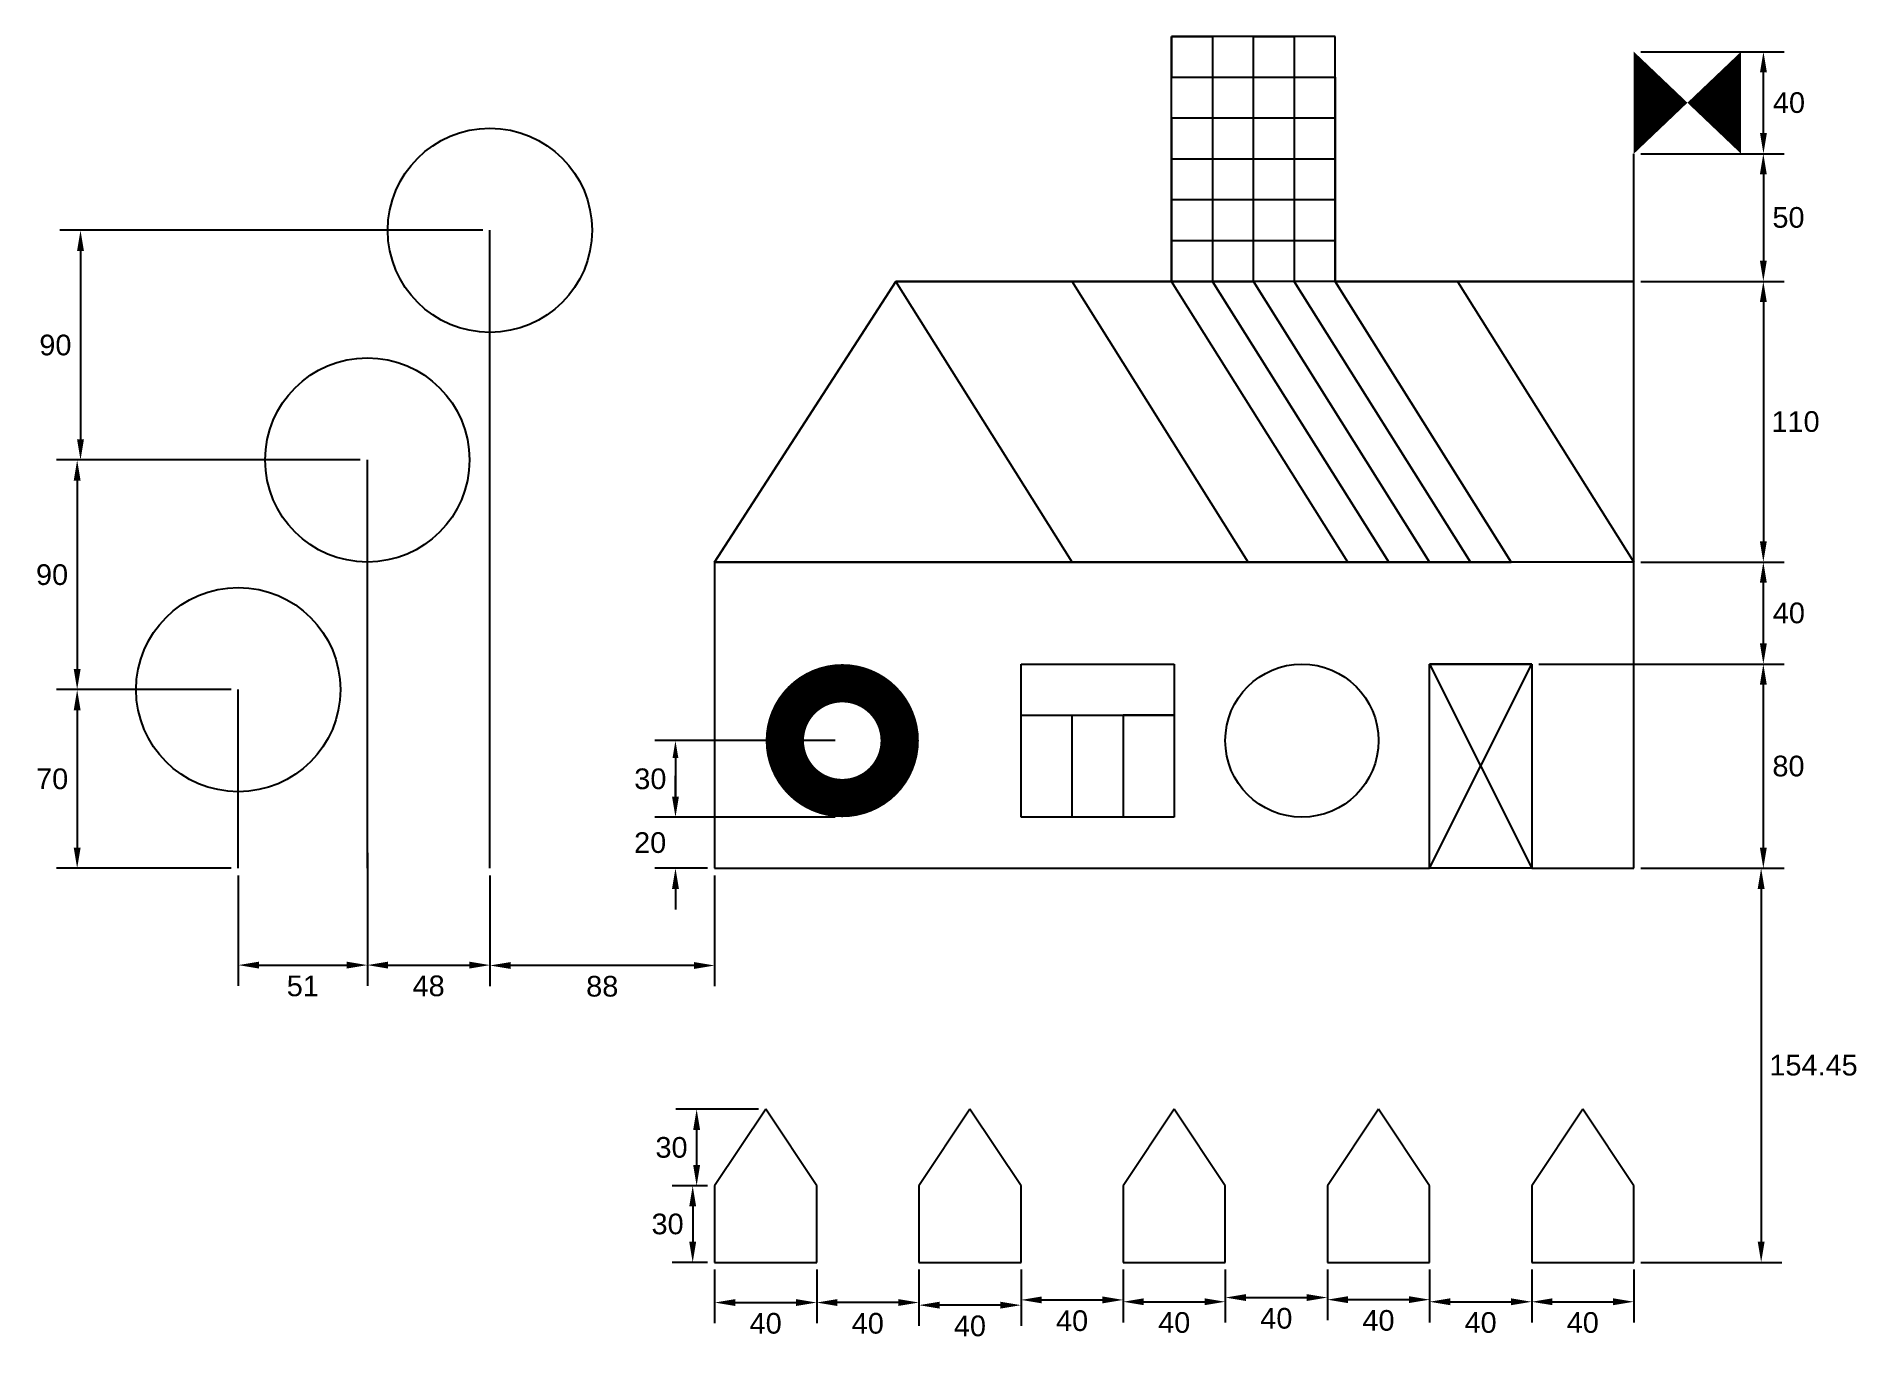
# Model space of a CAD drawing. Header units: inches. Extents: x -266 to 447, y -185 to 326.
import ezdxf

# ---------------------------------------------------------------- set-up
doc = ezdxf.new("R2010")
doc.units = ezdxf.units.IN
doc.header["$MEASUREMENT"] = 0
doc.styles.get("Standard").update_dxf_attribs({"font": 'arial.ttf'})
doc.dimstyles.get("Standard").update_dxf_attribs({"dimtxt": 0.18, "dimasz": 0.18, "dimexe": 0.18, "dimexo": 0.0625, "dimgap": 0.09, "dimtad": 0, "dimtih": 1, "dimtoh": 1, "dimdec": 4, "dimzin": 0, "dimdsep": 46, "dimtxsty": 'Standard', "dimcen": 0.09, "dimadec": 0, "dimazin": 0, "dimtfac": 1, "dimtdec": 4, "dimtofl": 0, "dimtmove": 0, "dimatfit": 3, "dimfxl": 1, "dimtolj": 1, "dimtzin": 0, "dimarcsym": 0})

# ---------------------------------------------------------------- blocks, each defined once
blk = doc.blocks.new('*D11')
at = {"color": 0, "lineweight": -2, "transparency": 16777216}
for p, q in [((-189.36, 70), (-257.74, 70)), ((-249.64, 61.9), (-249.64, 8.1)), ((-189.36, 0), (-257.74, 0))]:
    blk.add_line(p, q, dxfattribs=at)
at = {"color": 0, "transparency": 16777216}
for points in [[(-250.99, 61.9), (-248.29, 61.9), (-249.64, 70)], [(-250.99, 8.1), (-248.29, 8.1), (-249.64, 0)]]:
    blk.add_solid(points, dxfattribs=at)
at = {"layer": 'Defpoints', "color": 0, "transparency": 16777216}
for p in [(-186.55, 70), (-249.64, 0), (-186.55, 0)]:
    blk.add_point(p, dxfattribs=at)
at = {"color": 0, "transparency": 16777216, "insert": (-259.44, 35), "char_height": 8.1, "attachment_point": 5}
blk.add_mtext('\\A1;70', dxfattribs=at)
blk = doc.blocks.new('*D12')
at = {"color": 0, "lineweight": -2, "transparency": 16777216}
for p, q in [((-138.81, 160), (-257.74, 160)), ((-249.64, 151.9), (-249.64, 78.1)), ((-189.36, 70), (-257.74, 70))]:
    blk.add_line(p, q, dxfattribs=at)
at = {"color": 0, "transparency": 16777216}
for points in [[(-250.99, 151.9), (-248.29, 151.9), (-249.64, 160)], [(-250.99, 78.1), (-248.29, 78.1), (-249.64, 70)]]:
    blk.add_solid(points, dxfattribs=at)
at = {"layer": 'Defpoints', "color": 0, "transparency": 16777216}
for p in [(-136, 160), (-249.64, 70), (-186.55, 70)]:
    blk.add_point(p, dxfattribs=at)
at = {"color": 0, "transparency": 16777216, "insert": (-259.48, 115), "char_height": 8.1, "attachment_point": 5}
blk.add_mtext('\\A1;90', dxfattribs=at)
blk = doc.blocks.new('*D13')
at = {"color": 0, "lineweight": -2, "transparency": 16777216}
for p, q in [((-90.81, 250), (-256.44, 250)), ((-248.34, 241.9), (-248.34, 168.1)), ((-138.81, 160), (-256.44, 160))]:
    blk.add_line(p, q, dxfattribs=at)
at = {"color": 0, "transparency": 16777216}
for points in [[(-249.69, 241.9), (-246.99, 241.9), (-248.34, 250)], [(-249.69, 168.1), (-246.99, 168.1), (-248.34, 160)]]:
    blk.add_solid(points, dxfattribs=at)
at = {"layer": 'Defpoints', "color": 0, "transparency": 16777216}
for p in [(-88, 250), (-248.34, 160), (-136, 160)]:
    blk.add_point(p, dxfattribs=at)
at = {"color": 0, "transparency": 16777216, "insert": (-258.17, 205), "char_height": 8.1, "attachment_point": 5}
blk.add_mtext('\\A1;90', dxfattribs=at)
blk = doc.blocks.new('*D14')
at = {"color": 0, "lineweight": -2, "transparency": 16777216}
for p, q in [((-136, 6.1), (-136, -46.06)), ((-186.55, -2.81), (-186.55, -46.06)), ((-178.45, -37.96), (-144.1, -37.96))]:
    blk.add_line(p, q, dxfattribs=at)
at = {"color": 0, "transparency": 16777216}
for points in [[(-178.45, -36.61), (-178.45, -39.31), (-186.55, -37.96)], [(-144.1, -36.61), (-144.1, -39.31), (-136, -37.96)]]:
    blk.add_solid(points, dxfattribs=at)
at = {"layer": 'Defpoints', "color": 0, "transparency": 16777216}
for p in [(-136, 8.91), (-186.55, 0), (-136, -37.96)]:
    blk.add_point(p, dxfattribs=at)
at = {"color": 0, "transparency": 16777216, "insert": (-161.28, -46.15), "char_height": 8.1, "attachment_point": 5}
blk.add_mtext('\\A1;51', dxfattribs=at)
blk = doc.blocks.new('*D15')
at = {"color": 0, "lineweight": -2, "transparency": 16777216}
for p, q in [((-136, -2.81), (-136, -46.06)), ((-88, -2.81), (-88, -46.06)), ((-127.9, -37.96), (-96.1, -37.96))]:
    blk.add_line(p, q, dxfattribs=at)
at = {"color": 0, "transparency": 16777216}
for points in [[(-127.9, -36.61), (-127.9, -39.31), (-136, -37.96)], [(-96.1, -36.61), (-96.1, -39.31), (-88, -37.96)]]:
    blk.add_solid(points, dxfattribs=at)
at = {"layer": 'Defpoints', "color": 0, "transparency": 16777216}
for p in [(-136, 0), (-88, 0), (-88, -37.96)]:
    blk.add_point(p, dxfattribs=at)
at = {"color": 0, "transparency": 16777216, "insert": (-112, -46.15), "char_height": 8.1, "attachment_point": 5}
blk.add_mtext('\\A1;48', dxfattribs=at)
blk = doc.blocks.new('*D16')
at = {"color": 0, "lineweight": -2, "transparency": 16777216}
for p, q in [((-88, -2.81), (-88, -46.21)), ((0, -2.81), (0, -46.21)), ((-8.1, -38.11), (-79.9, -38.11))]:
    blk.add_line(p, q, dxfattribs=at)
at = {"color": 0, "transparency": 16777216}
for points in [[(-79.9, -36.76), (-79.9, -39.46), (-88, -38.11)], [(-8.1, -36.76), (-8.1, -39.46), (0, -38.11)]]:
    blk.add_solid(points, dxfattribs=at)
at = {"layer": 'Defpoints', "color": 0, "transparency": 16777216}
for p in [(-88, 0), (0, 0), (-88, -38.11)]:
    blk.add_point(p, dxfattribs=at)
at = {"color": 0, "transparency": 16777216, "insert": (-44, -46.3), "char_height": 8.1, "attachment_point": 5}
blk.add_mtext('\\A1;88', dxfattribs=at)
blk = doc.blocks.new('*D17')
at = {"color": 0, "lineweight": -2, "transparency": 16777216}
for p, q in [((17.19, -94.45), (-15.13, -94.45)), ((-7.03, -102.55), (-7.03, -116.35)), ((-2.81, -124.45), (-15.13, -124.45))]:
    blk.add_line(p, q, dxfattribs=at)
at = {"color": 0, "transparency": 16777216}
for points in [[(-8.38, -102.55), (-5.68, -102.55), (-7.03, -94.45)], [(-8.38, -116.35), (-5.68, -116.35), (-7.03, -124.45)]]:
    blk.add_solid(points, dxfattribs=at)
at = {"layer": 'Defpoints', "color": 0, "transparency": 16777216}
for p in [(20, -94.45), (-7.03, -124.45), (0, -124.45)]:
    blk.add_point(p, dxfattribs=at)
at = {"color": 0, "transparency": 16777216, "insert": (-16.87, -109.45), "char_height": 8.1, "attachment_point": 5}
blk.add_mtext('\\A1;30', dxfattribs=at)
blk = doc.blocks.new('*D18')
at = {"color": 0, "lineweight": -2, "transparency": 16777216}
for p, q in [((-2.81, -124.45), (-16.68, -124.45)), ((-8.58, -132.55), (-8.58, -146.35)), ((-2.81, -154.45), (-16.68, -154.45))]:
    blk.add_line(p, q, dxfattribs=at)
at = {"color": 0, "transparency": 16777216}
for points in [[(-9.93, -132.55), (-7.23, -132.55), (-8.58, -124.45)], [(-9.93, -146.35), (-7.23, -146.35), (-8.58, -154.45)]]:
    blk.add_solid(points, dxfattribs=at)
at = {"layer": 'Defpoints', "color": 0, "transparency": 16777216}
for p in [(0, -124.45), (-8.58, -154.45), (0, -154.45)]:
    blk.add_point(p, dxfattribs=at)
at = {"color": 0, "transparency": 16777216, "insert": (-18.41, -139.45), "char_height": 8.1, "attachment_point": 5}
blk.add_mtext('\\A1;30', dxfattribs=at)
blk = doc.blocks.new('*D19')
at = {"color": 0, "lineweight": -2, "transparency": 16777216}
for p, q in [((0, -157.26), (0, -178.3)), ((40, -157.26), (40, -178.3)), ((8.1, -170.2), (31.9, -170.2))]:
    blk.add_line(p, q, dxfattribs=at)
at = {"color": 0, "transparency": 16777216}
for points in [[(8.1, -168.85), (8.1, -171.55), (0, -170.2)], [(31.9, -168.85), (31.9, -171.55), (40, -170.2)]]:
    blk.add_solid(points, dxfattribs=at)
at = {"layer": 'Defpoints', "color": 0, "transparency": 16777216}
for p in [(0, -154.45), (40, -154.45), (40, -170.2)]:
    blk.add_point(p, dxfattribs=at)
at = {"color": 0, "transparency": 16777216, "insert": (20, -178.39), "char_height": 8.1, "attachment_point": 5}
blk.add_mtext('\\A1;40', dxfattribs=at)
blk = doc.blocks.new('*D20')
at = {"color": 0, "lineweight": -2, "transparency": 16777216}
for p, q in [((40, -157.26), (40, -178.3)), ((80, -157.26), (80, -178.3)), ((71.9, -170.2), (48.1, -170.2))]:
    blk.add_line(p, q, dxfattribs=at)
at = {"color": 0, "transparency": 16777216}
for points in [[(48.1, -168.85), (48.1, -171.55), (40, -170.2)], [(71.9, -168.85), (71.9, -171.55), (80, -170.2)]]:
    blk.add_solid(points, dxfattribs=at)
at = {"layer": 'Defpoints', "color": 0, "transparency": 16777216}
for p in [(40, -154.45), (80, -154.45), (40, -170.2)]:
    blk.add_point(p, dxfattribs=at)
at = {"color": 0, "transparency": 16777216, "insert": (60, -178.39), "char_height": 8.1, "attachment_point": 5}
blk.add_mtext('\\A1;40', dxfattribs=at)
blk = doc.blocks.new('*D21')
at = {"color": 0, "lineweight": -2, "transparency": 16777216}
for p, q in [((120, -157.26), (120, -177.27)), ((160, -157.26), (160, -177.27)), ((128.1, -169.17), (151.9, -169.17))]:
    blk.add_line(p, q, dxfattribs=at)
at = {"color": 0, "transparency": 16777216}
for points in [[(128.1, -167.82), (128.1, -170.52), (120, -169.17)], [(151.9, -167.82), (151.9, -170.52), (160, -169.17)]]:
    blk.add_solid(points, dxfattribs=at)
at = {"layer": 'Defpoints', "color": 0, "transparency": 16777216}
for p in [(120, -154.45), (160, -154.45), (160, -169.17)]:
    blk.add_point(p, dxfattribs=at)
at = {"color": 0, "transparency": 16777216, "insert": (140, -177.36), "char_height": 8.1, "attachment_point": 5}
blk.add_mtext('\\A1;40', dxfattribs=at)
blk = doc.blocks.new('*D22')
at = {"color": 0, "lineweight": -2, "transparency": 16777216}
for p, q in [((80, -157.26), (80, -179.33)), ((120, -157.26), (120, -179.33)), ((111.9, -171.23), (88.1, -171.23))]:
    blk.add_line(p, q, dxfattribs=at)
at = {"color": 0, "transparency": 16777216}
for points in [[(88.1, -169.88), (88.1, -172.58), (80, -171.23)], [(111.9, -169.88), (111.9, -172.58), (120, -171.23)]]:
    blk.add_solid(points, dxfattribs=at)
at = {"layer": 'Defpoints', "color": 0, "transparency": 16777216}
for p in [(80, -154.45), (120, -154.45), (80, -171.23)]:
    blk.add_point(p, dxfattribs=at)
at = {"color": 0, "transparency": 16777216, "insert": (100, -179.41), "char_height": 8.1, "attachment_point": 5}
blk.add_mtext('\\A1;40', dxfattribs=at)
blk = doc.blocks.new('*D23')
at = {"color": 0, "lineweight": -2, "transparency": 16777216}
for p, q in [((160, -157.26), (160, -177.99)), ((200, -157.26), (200, -177.99)), ((168.1, -169.89), (191.9, -169.89))]:
    blk.add_line(p, q, dxfattribs=at)
at = {"color": 0, "transparency": 16777216}
for points in [[(168.1, -168.54), (168.1, -171.24), (160, -169.89)], [(191.9, -168.54), (191.9, -171.24), (200, -169.89)]]:
    blk.add_solid(points, dxfattribs=at)
at = {"layer": 'Defpoints', "color": 0, "transparency": 16777216}
for p in [(160, -154.45), (200, -154.45), (200, -169.89)]:
    blk.add_point(p, dxfattribs=at)
at = {"color": 0, "transparency": 16777216, "insert": (180, -178.07), "char_height": 8.1, "attachment_point": 5}
blk.add_mtext('\\A1;40', dxfattribs=at)
blk = doc.blocks.new('*D24')
at = {"color": 0, "lineweight": -2, "transparency": 16777216}
for p, q in [((200, -157.26), (200, -176.34)), ((240, -157.26), (240, -176.34)), ((208.1, -168.24), (231.9, -168.24))]:
    blk.add_line(p, q, dxfattribs=at)
at = {"color": 0, "transparency": 16777216}
for points in [[(208.1, -166.89), (208.1, -169.59), (200, -168.24)], [(231.9, -166.89), (231.9, -169.59), (240, -168.24)]]:
    blk.add_solid(points, dxfattribs=at)
at = {"layer": 'Defpoints', "color": 0, "transparency": 16777216}
for p in [(200, -154.45), (240, -154.45), (240, -168.24)]:
    blk.add_point(p, dxfattribs=at)
at = {"color": 0, "transparency": 16777216, "insert": (220, -176.43), "char_height": 8.1, "attachment_point": 5}
blk.add_mtext('\\A1;40', dxfattribs=at)
blk = doc.blocks.new('*D25')
at = {"color": 0, "lineweight": -2, "transparency": 16777216}
for p, q in [((240, -157.26), (240, -177.17)), ((280, -157.26), (280, -177.17)), ((248.1, -169.07), (271.9, -169.07))]:
    blk.add_line(p, q, dxfattribs=at)
at = {"color": 0, "transparency": 16777216}
for points in [[(248.1, -167.72), (248.1, -170.42), (240, -169.07)], [(271.9, -167.72), (271.9, -170.42), (280, -169.07)]]:
    blk.add_solid(points, dxfattribs=at)
at = {"layer": 'Defpoints', "color": 0, "transparency": 16777216}
for p in [(240, -154.45), (280, -154.45), (280, -169.07)]:
    blk.add_point(p, dxfattribs=at)
at = {"color": 0, "transparency": 16777216, "insert": (260, -177.25), "char_height": 8.1, "attachment_point": 5}
blk.add_mtext('\\A1;40', dxfattribs=at)
blk = doc.blocks.new('*D26')
at = {"color": 0, "lineweight": -2, "transparency": 16777216}
for p, q in [((280, -157.26), (280, -177.99)), ((320, -157.26), (320, -177.99)), ((288.1, -169.89), (311.9, -169.89))]:
    blk.add_line(p, q, dxfattribs=at)
at = {"color": 0, "transparency": 16777216}
for points in [[(288.1, -168.54), (288.1, -171.24), (280, -169.89)], [(311.9, -168.54), (311.9, -171.24), (320, -169.89)]]:
    blk.add_solid(points, dxfattribs=at)
at = {"layer": 'Defpoints', "color": 0, "transparency": 16777216}
for p in [(280, -154.45), (320, -154.45), (320, -169.89)]:
    blk.add_point(p, dxfattribs=at)
at = {"color": 0, "transparency": 16777216, "insert": (300, -178.07), "char_height": 8.1, "attachment_point": 5}
blk.add_mtext('\\A1;40', dxfattribs=at)
blk = doc.blocks.new('*D27')
at = {"color": 0, "lineweight": -2, "transparency": 16777216}
for p, q in [((320, -157.26), (320, -177.99)), ((360, -157.26), (360, -177.99)), ((328.1, -169.89), (351.9, -169.89))]:
    blk.add_line(p, q, dxfattribs=at)
at = {"color": 0, "transparency": 16777216}
for points in [[(328.1, -168.54), (328.1, -171.24), (320, -169.89)], [(351.9, -168.54), (351.9, -171.24), (360, -169.89)]]:
    blk.add_solid(points, dxfattribs=at)
at = {"layer": 'Defpoints', "color": 0, "transparency": 16777216}
for p in [(320, -154.45), (360, -154.45), (360, -169.89)]:
    blk.add_point(p, dxfattribs=at)
at = {"color": 0, "transparency": 16777216, "insert": (340, -178.07), "char_height": 8.1, "attachment_point": 5}
blk.add_mtext('\\A1;40', dxfattribs=at)
blk = doc.blocks.new('*D29')
at = {"color": 0, "lineweight": -2, "transparency": 16777216}
for p, q in [((362.81, 0), (417.97, 0)), ((409.87, -8.1), (409.87, -146.35)), ((362.81, -154.45), (417.97, -154.45))]:
    blk.add_line(p, q, dxfattribs=at)
at = {"color": 0, "transparency": 16777216}
for points in [[(408.52, -8.1), (411.22, -8.1), (409.87, 0)], [(408.52, -146.35), (411.22, -146.35), (409.87, -154.45)]]:
    blk.add_solid(points, dxfattribs=at)
at = {"layer": 'Defpoints', "color": 0, "transparency": 16777216}
for p in [(360, 0), (360, -154.45), (409.87, -154.45)]:
    blk.add_point(p, dxfattribs=at)
at = {"color": 0, "transparency": 16777216, "insert": (430.38, -77.22), "char_height": 8.1, "attachment_point": 5}
blk.add_mtext('\\A1;154.45', dxfattribs=at)
blk = doc.blocks.new('*D31')
at = {"color": 0, "lineweight": -2, "transparency": 16777216}
for p, q in [((322.81, 80), (418.83, 80)), ((410.73, 8.1), (410.73, 71.9)), ((362.81, 0), (418.83, 0))]:
    blk.add_line(p, q, dxfattribs=at)
at = {"color": 0, "transparency": 16777216}
for points in [[(409.38, 71.9), (412.08, 71.9), (410.73, 80)], [(409.38, 8.1), (412.08, 8.1), (410.73, 0)]]:
    blk.add_solid(points, dxfattribs=at)
at = {"layer": 'Defpoints', "color": 0, "transparency": 16777216}
for p in [(320, 80), (410.73, 80), (360, 0)]:
    blk.add_point(p, dxfattribs=at)
at = {"color": 0, "transparency": 16777216, "insert": (420.57, 40), "char_height": 8.1, "attachment_point": 5}
blk.add_mtext('\\A1;80', dxfattribs=at)
blk = doc.blocks.new('*D32')
at = {"color": 0, "lineweight": -2, "transparency": 16777216}
for p, q in [((362.81, 120), (418.83, 120)), ((410.73, 88.1), (410.73, 111.9)), ((322.81, 80), (418.83, 80))]:
    blk.add_line(p, q, dxfattribs=at)
at = {"color": 0, "transparency": 16777216}
for points in [[(409.38, 111.9), (412.08, 111.9), (410.73, 120)], [(409.38, 88.1), (412.08, 88.1), (410.73, 80)]]:
    blk.add_solid(points, dxfattribs=at)
at = {"layer": 'Defpoints', "color": 0, "transparency": 16777216}
for p in [(360, 120), (410.73, 120), (320, 80)]:
    blk.add_point(p, dxfattribs=at)
at = {"color": 0, "transparency": 16777216, "insert": (420.73, 100), "char_height": 8.1, "attachment_point": 5}
blk.add_mtext('\\A1;40', dxfattribs=at)
blk = doc.blocks.new('*D33')
at = {"color": 0, "lineweight": -2, "transparency": 16777216}
for p, q in [((362.81, 230), (418.83, 230)), ((410.73, 221.9), (410.73, 128.1)), ((362.81, 120), (418.83, 120))]:
    blk.add_line(p, q, dxfattribs=at)
at = {"color": 0, "transparency": 16777216}
for points in [[(409.38, 221.9), (412.08, 221.9), (410.73, 230)], [(409.38, 128.1), (412.08, 128.1), (410.73, 120)]]:
    blk.add_solid(points, dxfattribs=at)
at = {"layer": 'Defpoints', "color": 0, "transparency": 16777216}
for p in [(360, 230), (360, 120), (410.73, 120)]:
    blk.add_point(p, dxfattribs=at)
at = {"color": 0, "transparency": 16777216, "insert": (423.34, 175), "char_height": 8.1, "attachment_point": 5}
blk.add_mtext('\\A1;110', dxfattribs=at)
blk = doc.blocks.new('*D34')
at = {"color": 0, "lineweight": -2, "transparency": 16777216}
for p, q in [((362.81, 280), (418.83, 280)), ((410.73, 271.9), (410.73, 238.1)), ((362.81, 230), (418.83, 230))]:
    blk.add_line(p, q, dxfattribs=at)
at = {"color": 0, "transparency": 16777216}
for points in [[(409.38, 271.9), (412.08, 271.9), (410.73, 280)], [(409.38, 238.1), (412.08, 238.1), (410.73, 230)]]:
    blk.add_solid(points, dxfattribs=at)
at = {"layer": 'Defpoints', "color": 0, "transparency": 16777216}
for p in [(360, 280), (360, 230), (410.73, 230)]:
    blk.add_point(p, dxfattribs=at)
at = {"color": 0, "transparency": 16777216, "insert": (420.57, 255), "char_height": 8.1, "attachment_point": 5}
blk.add_mtext('\\A1;50', dxfattribs=at)
blk = doc.blocks.new('*D35')
at = {"color": 0, "lineweight": -2, "transparency": 16777216}
for p, q in [((362.81, 320), (418.87, 320)), ((410.77, 288.1), (410.77, 311.9)), ((362.81, 280), (418.87, 280))]:
    blk.add_line(p, q, dxfattribs=at)
at = {"color": 0, "transparency": 16777216}
for points in [[(409.42, 311.9), (412.12, 311.9), (410.77, 320)], [(409.42, 288.1), (412.12, 288.1), (410.77, 280)]]:
    blk.add_solid(points, dxfattribs=at)
at = {"layer": 'Defpoints', "color": 0, "transparency": 16777216}
for p in [(360, 320), (410.77, 320), (360, 280)]:
    blk.add_point(p, dxfattribs=at)
at = {"color": 0, "transparency": 16777216, "insert": (420.77, 300), "char_height": 8.1, "attachment_point": 5}
blk.add_mtext('\\A1;40', dxfattribs=at)
blk = doc.blocks.new('*D36')
at = {"color": 0, "lineweight": -2, "transparency": 16777216}
for p, q in [((-15.33, 28.1), (-15.33, 36.2)), ((47.19, 20), (-23.43, 20)), ((-2.81, 0), (-23.43, 0)), ((-15.33, -8.1), (-15.33, -16.2))]:
    blk.add_line(p, q, dxfattribs=at)
at = {"color": 0, "transparency": 16777216}
for points in [[(-16.68, 28.1), (-13.98, 28.1), (-15.33, 20)], [(-16.68, -8.1), (-13.98, -8.1), (-15.33, 0)]]:
    blk.add_solid(points, dxfattribs=at)
at = {"layer": 'Defpoints', "color": 0, "transparency": 16777216}
for p in [(-15.33, 20), (50, 20), (0, 0)]:
    blk.add_point(p, dxfattribs=at)
at = {"color": 0, "transparency": 16777216, "insert": (-25.24, 10), "char_height": 8.1, "attachment_point": 5}
blk.add_mtext('\\A1;20', dxfattribs=at)
blk = doc.blocks.new('*D37')
at = {"color": 0, "lineweight": -2, "transparency": 16777216}
for p, q in [((47.19, 50), (-23.43, 50)), ((-15.33, 43.25), (-15.33, 26.75)), ((47.19, 20), (-23.43, 20))]:
    blk.add_line(p, q, dxfattribs=at)
at = {"color": 0, "transparency": 16777216}
for points in [[(-16.45, 43.25), (-14.2, 43.25), (-15.33, 50)], [(-16.45, 26.75), (-14.2, 26.75), (-15.33, 20)]]:
    blk.add_solid(points, dxfattribs=at)
at = {"layer": 'Defpoints', "color": 0, "transparency": 16777216}
for p in [(50, 50), (-15.33, 20), (50, 20)]:
    blk.add_point(p, dxfattribs=at)
at = {"color": 0, "transparency": 16777216, "insert": (-25.16, 35), "char_height": 8.1, "attachment_point": 5}
blk.add_mtext('\\A1;30', dxfattribs=at)

msp = doc.modelspace()

# ---------------------------------------------------------------- linework, layer by layer
for p, q in [((243, 326), (179, 326)), ((179, 326), (179, 310)), ((179, 310), (179, 326)), ((179, 326), (195, 326)), ((195, 326), (195, 230)), ((211, 230), (211, 326)), ((211, 326), (227, 326)), ((227, 326), (227, 230)), ((243, 230), (243, 326)), ((179, 230), (179, 310)), ((179, 310), (243, 310)), ((243, 310), (243, 230)), ((243, 294), (179, 294)), ((179, 294), (179, 230)), ((243, 230), (243, 294)), ((360, 230), (360, 280)), ((179, 230), (179, 278)), ((179, 278), (243, 278)), ((243, 278), (243, 230)), ((243, 262), (179, 262)), ((179, 262), (179, 230)), ((243, 230), (243, 262)), ((-88, 0), (-88, 250)), ((179, 230), (179, 246)), ((179, 246), (243, 246)), ((243, 246), (243, 230)), ((71, 230), (0, 120)), ((0, 120), (71, 230)), ((360, 230), (71, 230)), ((140, 120), (71, 230)), ((71, 230), (179, 230)), ((71, 230), (179, 230)), ((209, 120), (140, 230)), ((248, 120), (179, 230)), ((179, 230), (195, 230)), ((195, 230), (211, 230)), ((264, 120), (195, 230)), ((195, 230), (264, 120)), ((280, 120), (211, 230)), ((211, 230), (280, 120)), ((243, 230), (227, 230)), ((296, 120), (227, 230)), ((227, 230), (296, 120)), ((312, 120), (243, 230)), ((243, 230), (312, 120)), ((243, 230), (360, 230)), ((243, 230), (291, 230)), ((291, 230), (360, 120)), ((360, 120), (360, 230)), ((-136, 0), (-136, 160)), ((360, 120), (0, 120)), ((0, 120), (0, 0)), ((0, 120), (140, 120)), ((140, 120), (209, 120)), ((209, 120), (140, 120)), ((140, 120), (209, 120)), ((209, 120), (248, 120)), ((248, 120), (264, 120)), ((264, 120), (280, 120)), ((280, 120), (296, 120)), ((296, 120), (312, 120)), ((360, 0), (360, 120)), ((120, 20), (120, 80)), ((120, 80), (180, 80)), ((180, 80), (180, 20)), ((280, 0), (280, 80)), ((280, 80), (320, 80)), ((280, 0), (320, 80)), ((320, 80), (280, 80)), ((280, 80), (320, 0)), ((320, 80), (320, 0)), ((-186.55, 0), (-186.55, 70)), ((120, 20), (120, 60)), ((120, 60), (180, 60)), ((140, 20), (140, 60)), ((180, 60), (160, 60)), ((160, 60), (160, 20)), ((180, 20), (120, 20)), ((160, 20), (140, 20)), ((0, 0), (230, 0)), ((0, 0), (50, 0)), ((230, 0), (280, 0)), ((320, 0), (280, 0)), ((320, 0), (360, 0)), ((20, -94.45), (0, -124.45)), ((40, -124.45), (20, -94.45)), ((100, -94.45), (80, -124.45)), ((120, -124.45), (100, -94.45)), ((180, -94.45), (160, -124.45)), ((200, -124.45), (180, -94.45)), ((260, -94.45), (240, -124.45)), ((280, -124.45), (260, -94.45)), ((340, -94.45), (320, -124.45)), ((360, -124.45), (340, -94.45)), ((0, -124.45), (0, -154.45)), ((40, -154.45), (40, -124.45)), ((80, -124.45), (80, -154.45)), ((120, -154.45), (120, -124.45)), ((160, -124.45), (160, -154.45)), ((200, -154.45), (200, -124.45)), ((240, -124.45), (240, -154.45)), ((280, -154.45), (280, -124.45)), ((320, -124.45), (320, -154.45)), ((360, -154.45), (360, -124.45)), ((0, -154.45), (40, -154.45)), ((0, -154.45), (0, -154.45)), ((0, -154.45), (20, -154.45)), ((80, -154.45), (120, -154.45)), ((80, -154.45), (120, -154.45)), ((80, -154.45), (80, -154.45)), ((80, -154.45), (100, -154.45)), ((160, -154.45), (200, -154.45)), ((160, -154.45), (200, -154.45)), ((160, -154.45), (160, -154.45)), ((160, -154.45), (180, -154.45)), ((240, -154.45), (280, -154.45)), ((240, -154.45), (280, -154.45)), ((240, -154.45), (240, -154.45)), ((240, -154.45), (260, -154.45)), ((320, -154.45), (360, -154.45)), ((320, -154.45), (360, -154.45)), ((320, -154.45), (320, -154.45)), ((320, -154.45), (340, -154.45))]:
    msp.add_line(p, q)
at = {"color": 18, "true_color": 0x000000}
for points in [[(360, 300, 40, 0, 0), (381, 300, 0, 0, 0)], [(402, 300, 40, 0, 0), (381, 300, 0, 0, 0)]]:
    msp.add_lwpolyline(points, format="xyseb", dxfattribs=at)
at = {"color": 18, "true_color": 0x000000, "const_width": 15}
msp.add_lwpolyline([(27.5, 50, 1), (72.5, 50, 1)], format="xyb", close=True, dxfattribs=at)
for centre, radius in [((-88, 250), 40), ((-136, 160), 40), ((-186.55, 70), 40), ((230, 50), 30)]:
    msp.add_circle(centre, radius)

# ---------------------------------------------------------------- dimensions: what is measured, and where the dimension line sits
for base, p1, p2, override, picture, middle in [((410.771, 320), (360, 280), (360, 320), {"dimscale": 45, "dimtad": 2, "dimdec": 0, "dimtdec": 0}, '*D35', (420.772, 300)), ((410.734, 230), (360, 280), (360, 230), {"dimscale": 45, "dimtad": 2, "dimdec": 0, "dimtdec": 0}, '*D34', (420.572, 255)), ((-248.336, 160), (-88, 250), (-136, 160), {"dimscale": 45, "dimtad": 2, "dimdec": 0, "dimtdec": 0}, '*D13', (-258.174, 205)), ((410.734, 120), (360, 230), (360, 120), {"dimscale": 45, "dimtad": 2, "dimdec": 0, "dimtdec": 0}, '*D33', (423.337, 175)), ((-249.638, 70), (-136, 160), (-186.55, 70), {"dimscale": 45, "dimtad": 2, "dimdec": 0, "dimtdec": 0}, '*D12', (-259.476, 115)), ((410.73, 120), (320, 80), (360, 120), {"dimscale": 45, "dimtad": 2, "dimdec": 0, "dimtdec": 0}, '*D32', (420.73, 100)), ((410.73, 80), (360, 0), (320, 80), {"dimscale": 45, "dimtad": 2, "dimdec": 0, "dimtdec": 0}, '*D31', (420.573, 40)), ((-249.638, 0), (-186.55, 70), (-186.55, 0), {"dimscale": 45, "dimtad": 2, "dimdec": 0, "dimtdec": 0}, '*D11', (-259.443, 35)), ((-15.329, 20), (50, 50), (50, 20), {"dimscale": 45, "dimasz": 0.15, "dimtad": 2, "dimdec": 0, "dimtdec": 0}, '*D37', (-25.164, 35)), ((-15.329, 20), (0, 0), (50, 20), {"dimscale": 45, "dimtad": 2, "dimdec": 0, "dimtdec": 0}, '*D36', (-25.236, 10)), ((409.871, -154.45), (360, 0), (360, -154.45), {"dimscale": 45, "dimtad": 2, "dimdec": 2, "dimtdec": 2}, '*D29', (430.383, -77.225)), ((-7.034, -124.45), (20, -94.45), (0, -124.45), {"dimscale": 45, "dimtad": 2, "dimdec": 0, "dimtdec": 0}, '*D17', (-16.869, -109.45)), ((-8.577, -154.45), (0, -124.45), (0, -154.45), {"dimscale": 45, "dimtad": 2, "dimdec": 0, "dimtdec": 0}, '*D18', (-18.412, -139.45))]:
    dim = msp.add_linear_dim(base=base, p1=p1, p2=p2, angle=90, dimstyle='Standard', override=override)
    dim.commit()
    dim.dimension.update_dxf_attribs({"geometry": picture, "text_midpoint": middle})
for base, p1, p2, picture, middle in [((-136, -37.963), (-186.55, 0), (-136, 8.913), '*D14', (-161.275, -46.149)), ((-88, -37.963), (-136, 0), (-88, 0), '*D15', (-112, -46.149)), ((-88, -38.111), (0, 0), (-88, 0), '*D16', (-44, -46.297)), ((40, -170.201), (0, -154.45), (40, -154.45), '*D19', (20, -178.386)), ((40, -170.201), (80, -154.45), (40, -154.45), '*D20', (60, -178.386)), ((80, -171.229), (120, -154.45), (80, -154.45), '*D22', (100, -179.414)), ((160, -169.173), (120, -154.45), (160, -154.45), '*D21', (140, -177.359)), ((200, -169.888), (160, -154.45), (200, -154.45), '*D23', (180, -178.074)), ((240, -168.244), (200, -154.45), (240, -154.45), '*D24', (220, -176.43)), ((280, -169.066), (240, -154.45), (280, -154.45), '*D25', (260, -177.252)), ((320, -169.888), (280, -154.45), (320, -154.45), '*D26', (300, -178.074)), ((360, -169.888), (320, -154.45), (360, -154.45), '*D27', (340, -178.074))]:
    dim = msp.add_linear_dim(base=base, p1=p1, p2=p2, dimstyle='Standard', override={"dimscale": 45, "dimtad": 2, "dimdec": 0, "dimtdec": 0})
    dim.commit()
    dim.dimension.update_dxf_attribs({"geometry": picture, "text_midpoint": middle})

doc.saveas('drawing.dxf')
